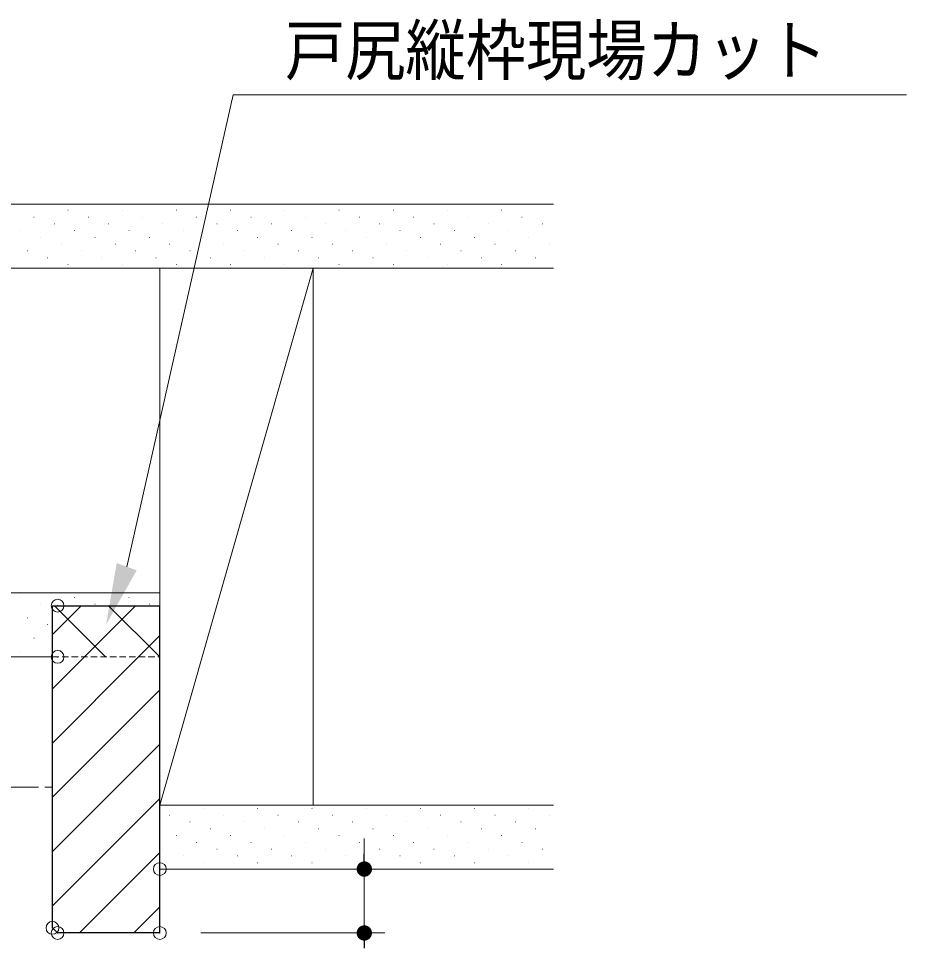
# Model space of a CAD drawing. Units: millimetres, scale not verified. Extents: x -1306 to 1306, y -607 to 607.
# Drawn here: x -46.7 to 127, y -329.9 to -148.8 of the extents above; entities that cross this region are included whole.
import ezdxf
from ezdxf.enums import TextEntityAlignment as Align

# ---------------------------------------------------------------- set-up
doc = ezdxf.new("R2010")
doc.units = ezdxf.units.MM
doc.header["$LTSCALE"] = 5
doc.header["$PDMODE"] = 32
doc.header["$PDSIZE"] = 2.5
doc.linetypes.add('USER1', pattern=[2.5, 1.25, -0.25, 0.25, -0.25, 0.25, -0.25])
doc.linetypes.add('USER2', pattern=[0.375, 0.25, -0.125])
for name, color, linetype, lineweight in [('0-1_線(黄)', 2, 'Continuous', 15), ('0-8_二点鎖線', 4, 'USER1', 9), ('0-B_点線(水)', 4, 'USER2', 9), ('0-D_線(白)', 7, 'Continuous', 30), ('1-1_寸法線', 3, 'Continuous', 13), ('1-2_ハッチング', 6, 'Continuous', 9), ('1-4_DEFPOINTS', 7, 'Continuous', 5), ('1-5_0', 3, 'Continuous', 25)]:
    doc.layers.add(name, color=color, linetype=linetype, lineweight=lineweight)
doc.styles.add('ＭＳ ゴシック', font='')
doc.styles.get('ＭＳ ゴシック').set_extended_font_data('MS Gothic')

# ---------------------------------------------------------------- blocks, each defined once
blk = doc.blocks.new('_DOT')
at = {"layer": '1-5_0'}
blk.add_line((-2.5, 0), (-5, 0), dxfattribs=at)
for points in [[(0, 0), (-2.5, 0), (-2.48, 0.313)], [(0, 0), (-2.48, -0.313), (-2.5, 0)], [(0, 0), (-2.48, 0.313), (-2.421, 0.622)], [(0, 0), (-2.421, -0.622), (-2.48, -0.313)], [(0, 0), (-2.421, 0.622), (-2.324, 0.92)], [(0, 0), (-2.324, -0.92), (-2.421, -0.622)], [(0, 0), (-2.324, 0.92), (-2.191, 1.204)], [(0, 0), (-2.191, -1.204), (-2.324, -0.92)], [(0, 0), (-2.191, 1.204), (-2.023, 1.469)], [(0, 0), (-2.023, -1.469), (-2.191, -1.204)], [(0, 0), (-2.023, 1.469), (-1.822, 1.711)], [(0, 0), (-1.822, -1.711), (-2.023, -1.469)], [(0, 0), (-1.822, 1.711), (-1.594, 1.926)], [(0, 0), (-1.594, -1.926), (-1.822, -1.711)], [(0, 0), (-1.594, 1.926), (-1.34, 2.111)], [(0, 0), (-1.34, -2.111), (-1.594, -1.926)], [(0, 0), (-1.34, 2.111), (-1.064, 2.262)], [(0, 0), (-1.064, -2.262), (-1.34, -2.111)], [(0, 0), (-1.064, 2.262), (-0.773, 2.378)], [(0, 0), (-0.773, -2.378), (-1.064, -2.262)], [(0, 0), (-0.773, 2.378), (-0.468, 2.456)], [(0, 0), (-0.468, -2.456), (-0.773, -2.378)], [(0, 0), (-0.468, 2.456), (-0.157, 2.495)], [(0, 0), (-0.157, -2.495), (-0.468, -2.456)], [(0, 0), (-0.157, 2.495), (0.157, 2.495)], [(0, 0), (0.157, -2.495), (-0.157, -2.495)], [(0, 0), (0.157, 2.495), (0.468, 2.456)], [(0, 0), (0.468, 2.456), (0.773, 2.378)], [(0, 0), (0.773, 2.378), (1.064, 2.262)], [(0, 0), (1.064, 2.262), (1.34, 2.111)], [(0, 0), (1.34, 2.111), (1.594, 1.926)], [(0, 0), (1.594, 1.926), (1.822, 1.711)], [(0, 0), (1.822, 1.711), (2.023, 1.469)], [(0, 0), (2.023, 1.469), (2.191, 1.204)], [(0, 0), (2.191, 1.204), (2.324, 0.92)], [(0, 0), (2.324, 0.92), (2.421, 0.622)], [(0, 0), (2.421, 0.622), (2.48, 0.313)], [(0, 0), (2.48, 0.313), (2.5, 0)], [(0, 0), (0.468, -2.456), (0.157, -2.495)], [(0, 0), (0.773, -2.378), (0.468, -2.456)], [(0, 0), (1.064, -2.262), (0.773, -2.378)], [(0, 0), (1.34, -2.111), (1.064, -2.262)], [(0, 0), (1.594, -1.926), (1.34, -2.111)], [(0, 0), (1.822, -1.711), (1.594, -1.926)], [(0, 0), (2.023, -1.469), (1.822, -1.711)], [(0, 0), (2.191, -1.204), (2.023, -1.469)], [(0, 0), (2.324, -0.92), (2.191, -1.204)], [(0, 0), (2.421, -0.622), (2.324, -0.92)], [(0, 0), (2.48, -0.313), (2.421, -0.622)], [(0, 0), (2.5, 0), (2.48, -0.313)]]:
    blk.add_solid(points, dxfattribs=at)

msp = doc.modelspace()

# ---------------------------------------------------------------- linework, layer by layer
at = {"layer": '0-1_線(黄)'}
for p, q in [((-174.018, -185.13), (57.957, -185.13)), ((-174.018, -197.63), (57.957, -197.63)), ((10.954, -197.63), (-19.046, -302.63)), ((-19.046, -263.63), (-19.046, -197.63)), ((10.954, -197.63), (10.954, -302.63)), ((-174.018, -261.13), (-19.046, -261.13)), ((-174.018, -273.63), (-40.046, -273.63)), ((-19.046, -302.63), (57.957, -302.63)), ((-19.046, -315.13), (57.957, -315.13))]:
    msp.add_line(p, q, dxfattribs=at)
at = {"layer": '0-8_二点鎖線'}
msp.add_line((-174.018, -299.13), (-40.046, -299.13), dxfattribs=at)
at = {"layer": '0-B_点線(水)'}
msp.add_line((-40.046, -273.63), (-19.046, -273.63), dxfattribs=at)
at = {"layer": '0-D_線(白)'}
for p, q in [((-40.046, -326.63), (-40.046, -263.63)), ((-40.046, -263.63), (-19.046, -263.63)), ((-19.046, -327.63), (-19.046, -263.63)), ((-39.046, -327.63), (-40.046, -326.63)), ((-19.046, -327.63), (-39.046, -327.63))]:
    msp.add_line(p, q, dxfattribs=at)
at = {"layer": '1-1_寸法線'}
for p, q in [((20.954, -312.13), (20.954, -309.13)), ((-11.046, -315.13), (24.954, -315.13)), ((20.954, -315.13), (20.954, -327.63)), ((-11.046, -327.63), (24.954, -327.63))]:
    msp.add_line(p, q, dxfattribs=at)
msp.add_lwpolyline([(127.012, -163.699), (-4.717, -163.699), (-25.527, -255.997)], dxfattribs=at)
msp.add_solid([(-29.546, -267.304), (-27.49, -255.3), (-23.563, -256.695)], dxfattribs=at)
at = {"layer": '1-2_ハッチング'}
for p, q in [((-37.05, -186.299), (-37, -186.299)), ((-26.443, -186.299), (-26.393, -186.299)), ((-15.836, -186.299), (-15.786, -186.299)), ((-5.23, -186.299), (-5.18, -186.299)), ((5.377, -186.299), (5.427, -186.299)), ((15.983, -186.299), (16.033, -186.299)), ((26.59, -186.299), (26.64, -186.299)), ((37.197, -186.299), (37.247, -186.299)), ((47.803, -186.299), (47.853, -186.299)), ((-43.679, -187.625), (-43.629, -187.625)), ((-33.072, -187.625), (-33.022, -187.625)), ((-22.465, -187.625), (-22.415, -187.625)), ((-11.859, -187.625), (-11.809, -187.625)), ((-1.252, -187.625), (-1.202, -187.625)), ((9.354, -187.625), (9.404, -187.625)), ((19.961, -187.625), (20.011, -187.625)), ((30.568, -187.625), (30.618, -187.625)), ((41.174, -187.625), (41.224, -187.625)), ((51.781, -187.625), (51.831, -187.625)), ((-39.701, -188.95), (-39.651, -188.95)), ((-29.095, -188.95), (-29.045, -188.95)), ((-18.488, -188.95), (-18.438, -188.95)), ((-7.881, -188.95), (-7.831, -188.95)), ((2.725, -188.95), (2.775, -188.95)), ((13.332, -188.95), (13.382, -188.95)), ((23.938, -188.95), (23.988, -188.95)), ((34.545, -188.95), (34.595, -188.95)), ((45.152, -188.95), (45.202, -188.95)), ((55.758, -188.95), (55.808, -188.95)), ((-46.33, -190.276), (-46.28, -190.276)), ((-42.353, -191.602), (-42.303, -191.602)), ((-35.724, -190.276), (-35.674, -190.276)), ((-31.746, -191.602), (-31.696, -191.602)), ((-25.117, -190.276), (-25.067, -190.276)), ((-21.14, -191.602), (-21.09, -191.602)), ((-14.511, -190.276), (-14.461, -190.276)), ((-10.533, -191.602), (-10.483, -191.602)), ((-3.904, -190.276), (-3.854, -190.276)), ((0.074, -191.602), (0.124, -191.602)), ((6.703, -190.276), (6.753, -190.276)), ((10.68, -191.602), (10.73, -191.602)), ((17.309, -190.276), (17.359, -190.276)), ((21.287, -191.602), (21.337, -191.602)), ((27.916, -190.276), (27.966, -190.276)), ((31.893, -191.602), (31.943, -191.602)), ((38.522, -190.276), (38.572, -190.276)), ((42.5, -191.602), (42.55, -191.602)), ((49.129, -190.276), (49.179, -190.276)), ((53.107, -191.602), (53.157, -191.602)), ((-38.375, -192.928), (-38.325, -192.928)), ((-27.769, -192.928), (-27.719, -192.928)), ((-17.162, -192.928), (-17.112, -192.928)), ((-6.556, -192.928), (-6.506, -192.928)), ((4.051, -192.928), (4.101, -192.928)), ((14.658, -192.928), (14.708, -192.928)), ((25.264, -192.928), (25.314, -192.928)), ((35.871, -192.928), (35.921, -192.928)), ((46.477, -192.928), (46.527, -192.928)), ((57.084, -192.928), (57.134, -192.928)), ((-45.004, -194.254), (-44.954, -194.254)), ((-34.398, -194.254), (-34.348, -194.254)), ((-23.791, -194.254), (-23.741, -194.254)), ((-13.185, -194.254), (-13.135, -194.254)), ((-2.578, -194.254), (-2.528, -194.254)), ((8.029, -194.254), (8.079, -194.254)), ((18.635, -194.254), (18.685, -194.254)), ((29.242, -194.254), (29.292, -194.254)), ((39.848, -194.254), (39.898, -194.254)), ((50.455, -194.254), (50.505, -194.254)), ((-41.027, -195.579), (-40.977, -195.579)), ((-37.05, -196.905), (-37, -196.905)), ((-30.42, -195.579), (-30.37, -195.579)), ((-26.443, -196.905), (-26.393, -196.905)), ((-19.814, -195.579), (-19.764, -195.579)), ((-15.836, -196.905), (-15.786, -196.905)), ((-9.207, -195.579), (-9.157, -195.579)), ((-5.23, -196.905), (-5.18, -196.905)), ((1.399, -195.579), (1.449, -195.579)), ((5.377, -196.905), (5.427, -196.905)), ((12.006, -195.579), (12.056, -195.579)), ((15.983, -196.905), (16.033, -196.905)), ((22.613, -195.579), (22.663, -195.579)), ((26.59, -196.905), (26.64, -196.905)), ((33.219, -195.579), (33.269, -195.579)), ((37.197, -196.905), (37.247, -196.905)), ((43.826, -195.579), (43.876, -195.579)), ((47.803, -196.905), (47.853, -196.905)), ((54.432, -195.579), (54.482, -195.579)), ((-46.33, -262.022), (-46.28, -262.022)), ((-35.724, -262.022), (-35.674, -262.022)), ((-25.117, -262.022), (-25.067, -262.022)), ((-42.353, -263.348), (-42.303, -263.348)), ((-40.046, -269.269), (-34.407, -263.63)), ((-29.679, -273.63), (-39.679, -263.63)), ((-33.8, -273.63), (-23.8, -263.63)), ((-31.746, -263.348), (-31.696, -263.348)), ((-19.072, -273.63), (-29.072, -263.63)), ((-21.14, -263.348), (-21.09, -263.348)), ((-45.004, -266), (-44.954, -266)), ((-41.027, -267.326), (-40.977, -267.326)), ((-23.194, -273.63), (-19.046, -269.482)), ((-43.679, -269.977), (-43.629, -269.977)), ((-46.33, -272.629), (-46.28, -272.629)), ((-40.046, -279.876), (-33.8, -273.63)), ((-40.046, -290.482), (-23.194, -273.63)), ((-40.046, -301.089), (-19.046, -280.089)), ((-40.046, -311.695), (-19.046, -290.695)), ((-40.046, -322.302), (-19.046, -301.302)), ((-10.533, -303.275), (-10.483, -303.275)), ((0.074, -303.275), (0.124, -303.275)), ((10.68, -303.275), (10.73, -303.275)), ((21.287, -303.275), (21.337, -303.275)), ((31.893, -303.275), (31.943, -303.275)), ((42.5, -303.275), (42.55, -303.275)), ((53.107, -303.275), (53.157, -303.275)), ((-17.162, -304.6), (-17.112, -304.6)), ((-13.185, -305.926), (-13.135, -305.926)), ((-6.556, -304.6), (-6.506, -304.6)), ((-2.578, -305.926), (-2.528, -305.926)), ((4.051, -304.6), (4.101, -304.6)), ((8.029, -305.926), (8.079, -305.926)), ((14.658, -304.6), (14.708, -304.6)), ((18.635, -305.926), (18.685, -305.926)), ((25.264, -304.6), (25.314, -304.6)), ((29.242, -305.926), (29.292, -305.926)), ((35.871, -304.6), (35.921, -304.6)), ((39.848, -305.926), (39.898, -305.926)), ((46.477, -304.6), (46.527, -304.6)), ((50.455, -305.926), (50.505, -305.926)), ((57.084, -304.6), (57.134, -304.6)), ((-9.207, -307.252), (-9.157, -307.252)), ((1.399, -307.252), (1.449, -307.252)), ((12.006, -307.252), (12.056, -307.252)), ((22.613, -307.252), (22.663, -307.252)), ((33.219, -307.252), (33.269, -307.252)), ((43.826, -307.252), (43.876, -307.252)), ((54.432, -307.252), (54.482, -307.252)), ((-15.836, -308.578), (-15.786, -308.578)), ((-5.23, -308.578), (-5.18, -308.578)), ((5.377, -308.578), (5.427, -308.578)), ((15.983, -308.578), (16.033, -308.578)), ((26.59, -308.578), (26.64, -308.578)), ((37.197, -308.578), (37.247, -308.578)), ((47.803, -308.578), (47.853, -308.578)), ((-18.488, -311.23), (-18.438, -311.23)), ((-11.859, -309.904), (-11.809, -309.904)), ((-7.881, -311.23), (-7.831, -311.23)), ((-1.252, -309.904), (-1.202, -309.904)), ((2.725, -311.23), (2.775, -311.23)), ((9.354, -309.904), (9.404, -309.904)), ((13.332, -311.23), (13.382, -311.23)), ((19.961, -309.904), (20.011, -309.904)), ((23.938, -311.23), (23.988, -311.23)), ((30.568, -309.904), (30.618, -309.904)), ((34.545, -311.23), (34.595, -311.23)), ((41.174, -309.904), (41.224, -309.904)), ((45.152, -311.23), (45.202, -311.23)), ((51.781, -309.904), (51.831, -309.904)), ((55.758, -311.23), (55.808, -311.23)), ((-34.767, -327.63), (-19.046, -311.909)), ((-14.511, -312.555), (-14.461, -312.555)), ((-3.904, -312.555), (-3.854, -312.555)), ((6.703, -312.555), (6.753, -312.555)), ((17.309, -312.555), (17.359, -312.555)), ((27.916, -312.555), (27.966, -312.555)), ((38.522, -312.555), (38.572, -312.555)), ((49.129, -312.555), (49.179, -312.555)), ((-10.533, -313.881), (-10.483, -313.881)), ((0.074, -313.881), (0.124, -313.881)), ((10.68, -313.881), (10.73, -313.881)), ((21.287, -313.881), (21.337, -313.881)), ((31.893, -313.881), (31.943, -313.881)), ((42.5, -313.881), (42.55, -313.881)), ((53.107, -313.881), (53.157, -313.881)), ((-24.161, -327.63), (-19.046, -322.515))]:
    msp.add_line(p, q, dxfattribs=at)
at = {"layer": '1-4_DEFPOINTS'}
for p in [(-39.046, -263.63), (-39.046, -273.63), (-19.046, -315.13), (-40.046, -326.63), (-39.046, -327.63), (-19.046, -327.63), (-19.046, -327.63), (20.954, -327.63)]:
    msp.add_point(p, dxfattribs=at)

# ---------------------------------------------------------------- block references
at = {"layer": '1-1_寸法線', "xscale": 0.6, "yscale": 0.6}
for p, rotation in [((20.954, -315.13), 270), ((20.954, -327.63), 90)]:
    msp.add_blockref('_DOT', p, dxfattribs=dict(at, rotation=rotation))

# ---------------------------------------------------------------- texts
at = {"layer": '1-1_寸法線', "style": 'ＭＳ ゴシック', "width": 0.9}
msp.add_text('戸尻縦枠現場カット', height=9.604, dxfattribs=at).set_placement((5.421, -162.677), align=Align.BOTTOM_LEFT)

doc.saveas('drawing.dxf')
